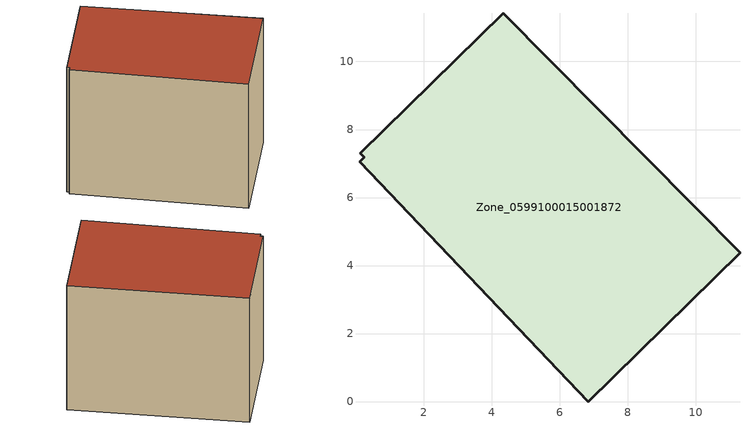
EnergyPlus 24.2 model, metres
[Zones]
Zone_0599100015001872
 floor ground (C_G): 0.25,7.19 0.13,7.3 4.34,11.41 11.3,4.37 6.83,0 0.11,7.05 z0.94
 wall outside (C_F): 6.83,0 11.3,4.37 4.34,11.41 0.13,7.3 0.25,7.19 0.11,7.05 6.83,0 z0.94:9.04
 roof outside (C_R): 0.13,7.3 0.25,7.19 0.11,7.05 6.83,0 11.3,4.37 4.34,11.41 z9.04
[BUILDING]
Pand.0599100015001872: North Axis=0; Terrain=City; Loads Convergence Tolerance Value=0.04; Temperature Convergence Tolerance Value=0.4; Solar Distribution=FullExterior; Maximum Number of Warmup Days=25; Minimum Number of Warmup Days=1
[Site:Location]
Rotterdam.The.Hague.AP_ZH_NLD Design_Conditions: Latitude=51.96; Longitude=4.45; Time Zone=1; Elevation=-4.5
[SITE:GROUNDTEMPERATURE:BUILDINGSURFACE]
18, 18, 18, 18, 18, 18, 18, 18, 18, 18, 18, 18
[MATERIAL] Thermal Absorptance=0.9; Solar Absorptance=0.7; Visible Absorptance=0.7
Name | Roughness | Thickness | Conductivity | Density | Specific Heat
G.TI.1965-1974 | MediumSmooth | 0.15 | 0.882353 | 540 | 1210
F.TI.1965-1974 | Rough | 0.3 | 0.697674 | 1920 | 840
R.TI.1965-1974 | MediumRough | 0.2 | 0.232558 | 1500 | 1000
[CONSTRUCTION]
C_G: G.TI.1965-1974
C_F: F.TI.1965-1974
C_R: R.TI.1965-1974
[ZONE]
Zone_0599100015001872: Type=1; Multiplier=1; Ceiling Height=Autocalculate; Volume=Autocalculate; Floor Area=autocalculate; Part of Total Floor Area=Yes
[ZONEINFILTRATION:DESIGNFLOWRATE]
Infil_Zone_0599100015001872: Zone or ZoneList or Space or SpaceList=Zone_0599100015001872; Schedule=AlwaysOn; Design Flow Rate Calculation Method=Flow/Area; Flow Rate per Floor Area=0.003; Constant Term Coefficient=1; Temperature Term Coefficient=0; Velocity Term Coefficient=0; Velocity Squared Term Coefficient=0
[HVACTEMPLATE:ZONE:IDEALLOADSAIRSYSTEM]
Zone_0599100015001872: Maximum Heating Supply Air Temperature=50; Minimum Cooling Supply Air Temperature=13; Maximum Heating Supply Air Humidity Ratio=0.0156; Minimum Cooling Supply Air Humidity Ratio=0.0077; Heating Limit=NoLimit; Cooling Limit=NoLimit; Dehumidification Control Type=ConstantSensibleHeatRatio; Cooling Sensible Heat Ratio=0.7; Dehumidification Setpoint=60; Humidification Control Type=None; Humidification Setpoint=30; Outdoor Air Method=None; Outdoor Air Flow Rate per Person=0.00944; Outdoor Air Flow Rate per Zone Floor Area=0; Outdoor Air Flow Rate per Zone=0; Demand Controlled Ventilation Type=None; Outdoor Air Economizer Type=NoEconomizer; Heat Recovery Type=None; Sensible Heat Recovery Effectiveness=0.7; Latent Heat Recovery Effectiveness=0.65
[ZONECONTROL:THERMOSTAT]
ThermostatControl_Zone_0599100015001872: Zone or ZoneList=Zone_0599100015001872; Control Type Schedule=DualSetpointControlType; Control 1=Thermostat_Zone_0599100015001872; Temperature Difference Between Cutout And Setpoint=0
[THERMOSTATSETPOINT:DUALSETPOINT]
Thermostat_Zone_0599100015001872: Heating Setpoint Temperature Schedule=HeatingSetpoint_Zone_0599100015001872; Cooling Setpoint Temperature Schedule=CoolingSetpoint_Zone_0599100015001872
[SCHEDULE:COMPACT]
HeatingSetpoint_Zone_0599100015001872: Through: 12/31, For: AllDays, Until: 24:00, 21
CoolingSetpoint_Zone_0599100015001872: Through: 12/31, For: AllDays, Until: 24:00, 24
DualSetpointControlType: Through: 12/31, For: AllDays, Until: 24:00, 4
AlwaysOn: Through: 12/31, For: AllDays, Until: 24:00, 1
